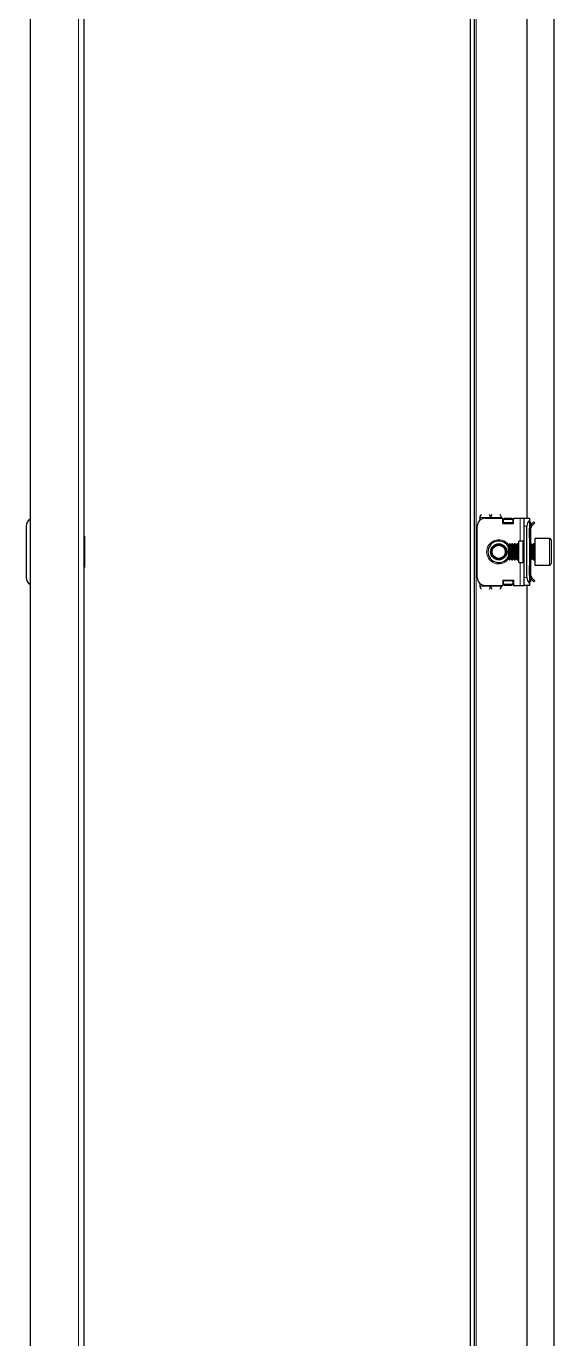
# Model space of a CAD drawing. Header units: millimetres. Extents: x -238 to 1680, y -693 to 1285.
# Drawn here: x 768.4 to 964.8, y 309 to 797.2 of the extents above; entities that cross this region are included whole.
import ezdxf

# ---------------------------------------------------------------- set-up
doc = ezdxf.new("R2010")
doc.units = ezdxf.units.MM

msp = doc.modelspace()

# ---------------------------------------------------------------- linework, layer by layer
at = {"color": 7, "linetype": 'Continuous', "lineweight": 25}
for p, q in [((769.88, 1169.71), (769.88, -591.29)), ((789.88, 1167.61), (789.88, -589.19)), ((933.81, -591.29), (933.81, 1169.71)), ((935.31, -591.29), (935.31, 1169.71)), ((964.81, 1138.71), (964.81, -560.29)), ((954.81, 1089.21), (954.81, 614.21)), ((768.38, 611.21), (768.38, 592.21)), ((936.31, 592.21), (936.31, 611.21)), ((937.31, 614.46), (937.31, 613.45)), ((939.31, 614.21), (945.81, 614.21)), ((945.31, 614.46), (945.31, 614.21)), ((945.81, 612.21), (945.81, 614.21)), ((946.01, 614.09), (945.81, 614.09)), ((945.81, 612.21), (949.81, 612.21)), ((946.01, 612.21), (946.01, 614.09)), ((946.06, 613.83), (946.56, 614.18)), ((946.56, 613.83), (946.06, 613.48)), ((946.06, 613.48), (946.06, 613.83)), ((946.06, 612.56), (946.06, 613.48)), ((946.06, 612.21), (946.06, 612.56)), ((946.56, 614.18), (946.56, 613.83)), ((946.56, 614.18), (949.06, 614.18)), ((946.56, 613.83), (949.06, 613.83)), ((949.06, 613.83), (949.06, 614.18)), ((949.06, 614.18), (949.56, 613.83)), ((949.56, 613.48), (949.06, 613.83)), ((949.56, 613.83), (949.56, 613.48)), ((949.56, 613.48), (949.56, 612.56)), ((949.56, 612.56), (949.56, 612.21)), ((949.81, 612.21), (949.81, 614.21)), ((949.81, 614.21), (952.31, 614.21)), ((952.31, 614.21), (953.81, 614.21)), ((953.81, 614.21), (955.81, 614.21)), ((953.81, 611.21), (953.81, 614.21)), ((953.81, 592.21), (953.81, 611.21)), ((954.81, 592.21), (954.81, 611.21)), ((955.81, 614.21), (955.81, 613.45)), ((955.81, 613.45), (955.81, 589.97)), ((955.81, 613.12), (956.02, 612.92)), ((956.31, 610.46), (955.81, 610.46)), ((955.81, 606.96), (955.81, 610.46)), ((956.31, 612.21), (956.31, 611.75)), ((956.31, 606.96), (956.31, 610.46)), ((956.4, 611.87), (957.37, 612.85)), ((956.75, 611.52), (956.4, 611.87)), ((956.75, 611.52), (957.73, 612.49)), ((957.37, 612.85), (957.73, 612.49)), ((790.13, 607.49), (789.88, 607.49)), ((790.13, 607.49), (790.13, 606.78)), ((790.13, 606.78), (790.13, 595.92)), ((953.31, 605.71), (951.81, 605.71)), ((951.81, 597.71), (951.81, 605.71)), ((956.31, 606.96), (955.81, 606.96)), ((956.31, 604.71), (956.31, 606.96)), ((963.21, 606.71), (957.81, 606.71)), ((957.81, 606.71), (957.81, 599.01)), ((963.81, 606.11), (963.81, 599.34)), ((948.37, 604.71), (947.81, 604.15)), ((947.81, 604.15), (947.81, 600.39)), ((948.42, 604.71), (948.37, 604.71)), ((948.37, 604.71), (948.37, 600.09)), ((948.81, 604.15), (948.42, 604.71)), ((948.42, 604.71), (948.42, 604.24)), ((948.42, 604.24), (948.42, 598.71)), ((949.2, 604.71), (948.81, 604.15)), ((948.81, 604.15), (948.81, 603.77)), ((948.81, 603.77), (948.81, 599.26)), ((949.42, 604.71), (949.2, 604.71)), ((949.2, 604.71), (949.2, 604.24)), ((949.2, 604.24), (949.2, 598.71)), ((949.81, 604.15), (949.42, 604.71)), ((949.42, 604.71), (949.42, 604.24)), ((949.42, 604.24), (949.42, 598.71)), ((950.2, 604.71), (949.81, 604.15)), ((949.81, 604.15), (949.81, 603.77)), ((949.81, 603.77), (949.81, 599.26)), ((950.42, 604.71), (950.2, 604.71)), ((950.2, 604.71), (950.2, 604.24)), ((950.2, 604.24), (950.2, 598.71)), ((950.81, 604.15), (950.42, 604.71)), ((950.42, 604.71), (950.42, 604.24)), ((950.42, 604.24), (950.42, 598.71)), ((951.2, 604.71), (950.81, 604.15)), ((950.81, 604.15), (950.81, 603.77)), ((950.81, 603.77), (950.81, 599.26)), ((951.42, 604.71), (951.2, 604.71)), ((951.2, 604.71), (951.2, 604.24)), ((951.2, 604.24), (951.2, 598.71)), ((951.81, 604.15), (951.42, 604.71)), ((951.42, 604.71), (951.42, 604.24)), ((951.42, 604.24), (951.42, 598.71)), ((956.2, 604.71), (955.81, 604.15)), ((956.42, 604.71), (956.2, 604.71)), ((956.2, 604.71), (956.2, 604.24)), ((956.2, 604.24), (956.2, 598.71)), ((956.81, 604.15), (956.42, 604.71)), ((956.42, 604.71), (956.42, 604.24)), ((956.42, 604.24), (956.42, 598.71)), ((957.2, 604.71), (956.81, 604.15)), ((956.81, 604.15), (956.81, 603.77)), ((956.81, 603.77), (956.81, 599.26)), ((957.56, 604.71), (957.2, 604.71)), ((957.2, 604.71), (957.2, 604.24)), ((957.2, 604.24), (957.2, 598.71)), ((789.88, 595.92), (790.13, 595.92)), ((947.81, 600.39), (947.81, 599.26)), ((947.81, 599.26), (948.37, 598.71)), ((948.37, 600.09), (948.37, 598.71)), ((948.37, 598.71), (948.42, 598.71)), ((948.42, 598.71), (948.81, 599.26)), ((948.81, 599.26), (949.2, 598.71)), ((949.2, 598.71), (949.42, 598.71)), ((949.42, 598.71), (949.81, 599.26)), ((949.81, 599.26), (950.2, 598.71)), ((950.2, 598.71), (950.42, 598.71)), ((950.42, 598.71), (950.81, 599.26)), ((950.81, 599.26), (951.2, 598.71)), ((951.2, 598.71), (951.42, 598.71)), ((951.42, 598.71), (951.81, 599.26)), ((951.81, 597.71), (953.31, 597.71)), ((955.81, 599.26), (956.2, 598.71)), ((955.81, 596.46), (956.31, 596.46)), ((955.81, 592.96), (955.81, 596.46)), ((956.2, 598.71), (956.42, 598.71)), ((956.31, 596.46), (956.31, 598.71)), ((956.31, 592.96), (956.31, 596.46)), ((956.42, 598.71), (956.81, 599.26)), ((956.81, 599.26), (957.2, 598.71)), ((957.2, 598.71), (957.56, 598.71)), ((957.81, 599.01), (957.81, 596.71)), ((957.81, 596.71), (963.21, 596.71)), ((963.81, 599.34), (963.81, 597.31)), ((945.81, 591.21), (945.81, 589.21)), ((945.81, 591.21), (949.81, 591.21)), ((946.01, 589.33), (946.01, 591.21)), ((946.06, 590.86), (946.06, 591.21)), ((946.06, 589.94), (946.06, 590.86)), ((949.56, 591.21), (949.56, 590.86)), ((949.56, 590.86), (949.56, 589.94)), ((949.81, 591.21), (949.81, 589.21)), ((953.81, 589.21), (953.81, 592.21)), ((956.31, 592.96), (955.81, 592.96)), ((956.31, 591.21), (956.31, 591.6)), ((956.75, 591.9), (956.4, 591.54)), ((956.4, 591.54), (957.37, 590.57)), ((956.75, 591.9), (957.73, 590.92)), ((957.37, 590.57), (957.73, 590.92)), ((937.31, 589.97), (937.31, 588.96)), ((939.31, 589.21), (945.81, 589.21)), ((945.31, 589.21), (945.31, 588.96)), ((945.81, 589.33), (946.01, 589.33)), ((946.06, 589.59), (946.06, 589.94)), ((946.06, 589.94), (946.56, 589.59)), ((946.56, 589.23), (946.06, 589.59)), ((946.56, 589.59), (946.56, 589.23)), ((949.06, 589.59), (946.56, 589.59)), ((949.06, 589.23), (946.56, 589.23)), ((949.06, 589.59), (949.56, 589.94)), ((949.06, 589.23), (949.06, 589.59)), ((949.56, 589.59), (949.06, 589.23)), ((949.56, 589.94), (949.56, 589.59)), ((949.81, 589.21), (952.31, 589.21)), ((952.31, 589.21), (953.81, 589.21)), ((955.81, 589.21), (953.81, 589.21)), ((954.81, 589.21), (954.81, -10.79)), ((956.02, 590.5), (955.81, 590.29)), ((955.81, 589.97), (955.81, 589.21))]:
    msp.add_line(p, q, dxfattribs=at)
at = {"color": 8, "linetype": 'Continuous', "lineweight": 18}
for p, q in [((787.78, 1169.71), (787.78, -591.29)), ((935.91, -589.19), (935.91, 1167.61)), ((937.31, 614.46), (941.31, 614.46)), ((941.31, 614.46), (945.31, 614.46)), ((949.56, 612.56), (946.06, 612.56)), ((952.31, 605.71), (952.31, 614.21)), ((954.81, 611.21), (953.81, 611.21)), ((955.81, 612.71), (956.02, 612.92)), ((955.81, 612.21), (956.31, 612.21)), ((953.31, 597.71), (953.31, 605.71)), ((963.21, 599.01), (963.21, 606.71)), ((957.56, 598.71), (957.56, 604.71)), ((952.31, 589.21), (952.31, 597.71)), ((963.21, 596.71), (963.21, 599.01)), ((946.06, 590.86), (949.56, 590.86)), ((953.81, 592.21), (954.81, 592.21)), ((955.81, 591.21), (956.31, 591.21)), ((937.31, 588.96), (941.31, 588.96)), ((945.31, 588.96), (941.31, 588.96)), ((955.81, 590.71), (956.02, 590.5))]:
    msp.add_line(p, q, dxfattribs=at)
at = {"color": 7, "linetype": 'Continuous', "lineweight": 25}
for radius in [3, 2.76, 2.45]:
    msp.add_circle((944.31, 601.71), radius, dxfattribs=at)
for centre, radius, start, end in [((771.38, 611.21), 3, 120, 180), ((939.31, 611.21), 3, 90, 180), ((957.81, 611.21), 3, 131.8103, 180), ((955.31, 612.21), 1, 360, 45), ((944.31, 601.71), 4, 90, 331.045), ((944.31, 601.71), 4, 28.955, 90), ((953.31, 606.21), 0.5, 270, 0), ((963.21, 606.11), 0.6, 0, 90), ((957.56, 604.96), 0.25, 270, 0), ((953.31, 597.21), 0.5, 0, 90), ((957.56, 598.46), 0.25, 360, 90), ((963.21, 597.31), 0.6, 270, 360), ((771.38, 592.21), 3, 180, 240), ((939.31, 592.21), 3, 180, 270), ((957.81, 592.21), 3, 180, 228.1897), ((955.31, 591.21), 1, 315, 360)]:
    msp.add_arc(centre, radius, start, end, dxfattribs=at)
at = {"color": 8, "linetype": 'Continuous', "lineweight": 18}
for start, end in [(35.4622, 270), (270, 324.5378)]:
    msp.add_arc((944.31, 601.71), 4.5, start, end, dxfattribs=at)
at = {"color": 7, "linetype": 'Continuous', "lineweight": 25}
for points, knots in [([(937.31, 614.46), (937.41, 614.7), (937.6, 615.19), (937.79, 615.58), (937.88, 615.78)], [0, 0, 0, 0, 0.5020654, 1, 1, 1, 1]), ([(940.74, 615.77), (940.82, 615.61), (940.99, 615.27), (941.18, 614.78), (941.3, 614.5), (941.31, 614.46)], [0, 0, 0, 0, 0.415483, 0.917152, 1, 1, 1, 1]), ([(941.31, 614.46), (941.41, 614.7), (941.6, 615.19), (941.79, 615.58), (941.88, 615.78)], [0, 0, 0, 0, 0.502065, 1, 1, 1, 1]), ([(944.74, 615.77), (944.82, 615.61), (944.99, 615.27), (945.18, 614.78), (945.3, 614.5), (945.31, 614.46)], [0, 0, 0, 0, 0.415483, 0.917152, 1, 1, 1, 1]), ([(956.4, 611.87), (956.24, 611.68), (955.94, 611.31), (955.82, 610.78), (955.81, 610.5), (955.81, 610.46)], [0, 0, 0, 0, 0.461863, 0.923726, 1, 1, 1, 1]), ([(956.75, 611.52), (956.63, 611.37), (956.45, 611.14), (956.33, 610.76), (956.32, 610.56), (956.31, 610.46)], [0, 0, 0, 0, 0.485042, 0.738404, 1, 1, 1, 1]), ([(955.81, 592.96), (955.84, 592.72), (955.89, 592.23), (956.18, 591.78), (956.37, 591.57), (956.4, 591.54)], [0, 0, 0, 0, 0.4618628, 0.9237257, 1, 1, 1, 1]), ([(956.31, 592.96), (956.33, 592.77), (956.36, 592.48), (956.55, 592.13), (956.68, 591.98), (956.75, 591.9)], [0, 0, 0, 0, 0.485042, 0.738404, 1, 1, 1, 1]), ([(937.88, 587.65), (937.8, 587.8), (937.63, 588.15), (937.44, 588.64), (937.33, 588.92), (937.31, 588.96)], [0, 0, 0, 0, 0.415483, 0.917152, 1, 1, 1, 1]), ([(941.31, 588.96), (941.22, 588.71), (941.02, 588.23), (940.83, 587.83), (940.74, 587.64)], [0, 0, 0, 0, 0.502065, 1, 1, 1, 1]), ([(941.88, 587.65), (941.8, 587.8), (941.63, 588.15), (941.44, 588.64), (941.33, 588.92), (941.31, 588.96)], [0, 0, 0, 0, 0.4154826, 0.9171518, 1, 1, 1, 1]), ([(945.31, 588.96), (945.22, 588.71), (945.02, 588.23), (944.83, 587.83), (944.74, 587.64)], [0, 0, 0, 0, 0.502065, 1, 1, 1, 1])]:
    msp.add_open_spline(points, degree=3, knots=knots, dxfattribs=at)

doc.saveas('drawing.dxf')
